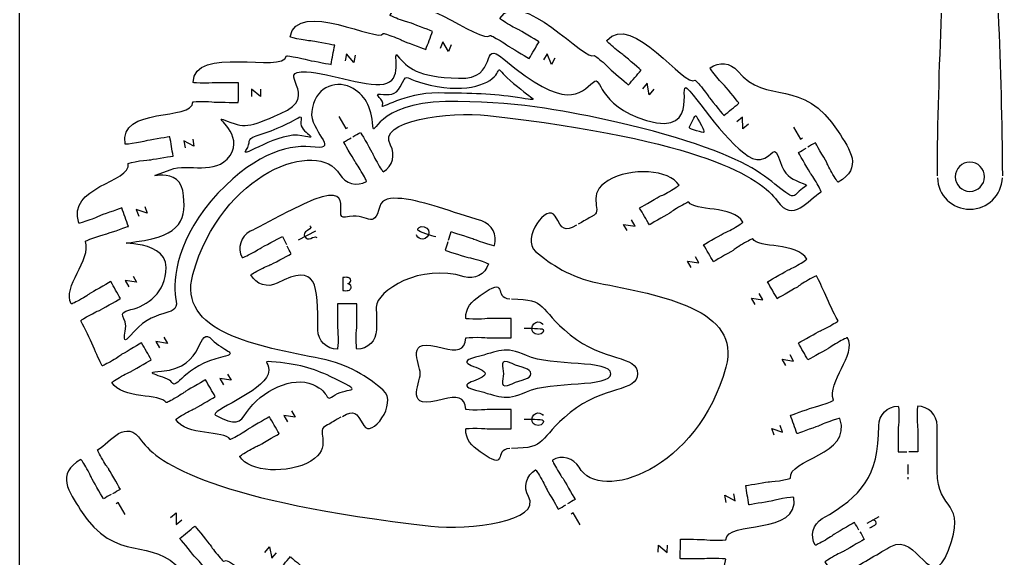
# Model space of a CAD drawing. Extents: x 0 to 300, y 0 to 300.
# Drawn here: x 0 to 151.4, y 109.7 to 192.6 of the extents above; entities that cross this region are included whole.
import ezdxf

# ---------------------------------------------------------------- set-up
doc = ezdxf.new("R2010")
doc.units = 0
doc.header["$MEASUREMENT"] = 0
doc.layers.add('DEFAULT', color=7, linetype='CONTINUOUS')

msp = doc.modelspace()

# ---------------------------------------------------------------- linework, layer by layer
at = {"layer": 'DEFAULT', "color": 1}
msp.add_lwpolyline([(0, 5.25), (0, 294.95)], dxfattribs=at)
at = {"layer": 'DEFAULT', "color": 250}
for points in [[(66.46, 188.7), (66.07, 187.67), (65.16, 189.19), (64.76, 188.15)], [(51.69, 187.09), (51.49, 186), (50.32, 187.34), (50.12, 186.24)], [(82.45, 186.63), (81.89, 185.68), (81.25, 187.34), (80.68, 186.38)], [(37.11, 181.86), (37.1, 180.75), (35.72, 181.87), (35.71, 180.75)], [(97.69, 181.87), (96.97, 181.03), (96.64, 182.78), (95.91, 181.93)], [(49.15, 177.65), (50.22, 175.81), (50.54, 175.99)], [(112.23, 176.51), (111.37, 175.8), (111.34, 177.58), (110.48, 176.87)], [(119.2, 176.05), (120.27, 174.2), (120.58, 174.39)], [(26.66, 174.18), (26.84, 173.09), (25.28, 173.95), (25.47, 172.85)], [(19.27, 163.83), (19.63, 162.79), (17.95, 163.37), (18.33, 162.32)], [(93.58, 160.11), (93.02, 161.06), (94.78, 160.8), (94.22, 161.77)], [(42.97, 158.69), (45.63, 160.08)], [(103.43, 154.43), (102.87, 155.39), (104.63, 155.13), (104.07, 156.09)], [(17.48, 153.11), (18.02, 152.15), (16.27, 152.43), (16.81, 151.45)], [(113.27, 148.74), (112.71, 149.7), (114.47, 149.44), (113.91, 150.41)], [(22.19, 143.71), (22.75, 142.76), (20.99, 143.02), (21.55, 142.05)], [(117.98, 139.35), (117.44, 140.31), (119.2, 140.03), (118.65, 141)], [(32.03, 138.03), (32.59, 137.07), (30.83, 137.33), (31.39, 136.36)], [(41.89, 132.35), (42.44, 131.39), (40.68, 131.65), (41.24, 130.69)], [(116.19, 128.62), (115.83, 129.67), (117.51, 129.09), (117.14, 130.14)], [(136.81, 124.1), (136.81, 122.64)], [(136.81, 122.18), (136.81, 121.86)], [(108.81, 118.28), (108.62, 119.37), (110.18, 118.51), (109.99, 119.61)], [(16.26, 116.41), (15.19, 118.25), (14.88, 118.07)], [(23.24, 115.95), (24.09, 116.65), (24.12, 114.88), (24.98, 115.59)], [(86.31, 114.81), (85.24, 116.65), (84.92, 116.46)], [(130.55, 115.07), (132.4, 116.13)], [(37.77, 110.59), (38.49, 111.43), (38.83, 109.68), (39.55, 110.53)], [(98.35, 110.6), (98.37, 111.71), (99.74, 110.59), (99.76, 111.7)]]:
    msp.add_lwpolyline(points, dxfattribs=at)
at = {"layer": 'DEFAULT', "color": 1}
for points, knots in [([(141.35, 168.55), (141.36, 185.17), (142.6, 201.78), (142.6, 218.4), (142.6, 235.02), (143.84, 251.64), (143.85, 268.25)], [0, 0, 0, 0, 1, 1, 1, 2, 2, 2, 2]), ([(148.85, 268.25), (148.86, 251.64), (150.1, 235.02), (150.1, 218.4), (150.1, 201.78), (151.34, 185.17), (151.35, 168.55)], [0, 0, 0, 0, 1, 1, 1, 2, 2, 2, 2]), ([(49.45, 131.38), (47.79, 130.41), (48.44, 130.79), (46.98, 129.95), (45.7, 129.2), (48.25, 126.7), (44.83, 124.64), (41.41, 122.59), (35.34, 122.9), (33.91, 125.36), (33.89, 125.41), (34.54, 125.84), (35.38, 126.32), (36.21, 126.81), (36.79, 127.02), (36.94, 127.11), (37.7, 127.55), (39.97, 128.86), (39.97, 128.86), (39.47, 129.73), (38.97, 130.6), (38.47, 131.46), (38.47, 131.46), (36.2, 130.15), (35.44, 129.71), (35.29, 129.62), (34.81, 129.23), (33.98, 128.75), (33.14, 128.26), (32.44, 127.91), (32.41, 127.96), (31.6, 129.4), (25.56, 128.44), (24.06, 131.04), (24.03, 131.09), (24.69, 131.52), (25.53, 132), (26.36, 132.48), (26.94, 132.7), (27.09, 132.79), (27.85, 133.23), (30.12, 134.54), (30.12, 134.54), (29.62, 135.41), (29.12, 136.27), (28.62, 137.14), (28.62, 137.14), (26.35, 135.83), (25.59, 135.39), (25.44, 135.3), (24.96, 134.91), (24.12, 134.42), (23.29, 133.94), (22.59, 133.59), (22.56, 133.64), (21.74, 135.08), (15.72, 134.13), (14.22, 136.72), (14.19, 136.77), (14.85, 137.2), (15.68, 137.69), (16.52, 138.17), (17.1, 138.39), (17.25, 138.47), (18, 138.92), (20.28, 140.23), (20.28, 140.23), (19.78, 141.09), (19.28, 141.96), (18.78, 142.82), (18.78, 142.82), (16.5, 141.51), (15.75, 141.07), (15.59, 140.99), (15.12, 140.59), (14.28, 140.11), (13.44, 139.63), (12.74, 139.28), (12.72, 139.32), (11.9, 140.77), (10.89, 143.6), (9.42, 146.21), (9.39, 146.26), (10.05, 146.68), (10.9, 147.16), (11.74, 147.63), (12.32, 147.84), (12.47, 147.93), (13.23, 148.36), (15.52, 149.65), (15.52, 149.65), (15.03, 150.52), (14.54, 151.39), (14.05, 152.26), (14.05, 152.26), (11.76, 150.97), (11, 150.55), (10.85, 150.46), (10.37, 150.07), (9.52, 149.6), (8.68, 149.13), (7.98, 148.78), (7.95, 148.83), (6.48, 151.44), (11.12, 155.61), (10.13, 158.45), (10.11, 158.5), (10.84, 158.8), (11.75, 159.12), (12.66, 159.44), (13.27, 159.55), (13.43, 159.61), (14.26, 159.9), (16.74, 160.76), (16.74, 160.76), (16.41, 161.71), (16.07, 162.65), (15.74, 163.6), (15.74, 163.6), (13.27, 162.72), (12.44, 162.44), (12.27, 162.38), (11.74, 162.08), (10.82, 161.76), (9.91, 161.44), (9.16, 161.22), (9.14, 161.27), (7.15, 166.94), (17.21, 167.49), (16.73, 170.45), (16.73, 170.51), (17.49, 170.68), (18.44, 170.83), (19.39, 170.99), (20.01, 170.99), (20.18, 171.02), (21.04, 171.16), (23.63, 171.59), (23.63, 171.59), (23.47, 172.58), (23.31, 173.56), (23.14, 174.55), (23.14, 174.55), (20.55, 174.12), (19.69, 173.98), (19.52, 173.95), (18.94, 173.76), (17.98, 173.6), (17.03, 173.44), (16.25, 173.36), (16.24, 173.41), (15.26, 179.33), (26.65, 176.91), (26.68, 179.92), (26.68, 179.97), (27.47, 180.01), (28.43, 179.99), (29.4, 179.98), (30.01, 179.88), (30.18, 179.88), (31.06, 179.87), (33.68, 179.83), (33.68, 179.83), (33.69, 180.84), (33.7, 181.84), (33.72, 182.84), (33.72, 182.84), (31.09, 182.86), (30.22, 182.88), (30.04, 182.88), (29.43, 182.78), (28.46, 182.79), (27.5, 182.8), (26.72, 182.86), (26.72, 182.91), (26.78, 188.72), (40.57, 184.24), (41.09, 186.99), (41.1, 187.04), (41.87, 186.94), (42.82, 186.76), (43.77, 186.58), (44.35, 186.37), (44.53, 186.34), (45.38, 186.18), (47.97, 185.69), (47.97, 185.69), (48.15, 186.67), (48.33, 187.66), (48.52, 188.64), (48.52, 188.64), (45.94, 189.12), (45.08, 189.29), (44.91, 189.32), (44.29, 189.33), (43.34, 189.51), (42.4, 189.69), (41.64, 189.87), (41.64, 189.93), (42.75, 195.83), (55.47, 188.87), (55.99, 190.45), (56.02, 190.5), (56.76, 190.26), (57.67, 189.92), (58.57, 189.58), (59.11, 189.27), (59.27, 189.21), (60.09, 188.9), (62.55, 187.98), (62.55, 187.98), (62.9, 188.91), (63.25, 189.85), (63.6, 190.78), (63.6, 190.78), (61.15, 191.71), (60.33, 192.02), (60.16, 192.08), (59.56, 192.2), (58.65, 192.54), (57.75, 192.88), (57.04, 193.2), (57.05, 193.25), (59.17, 198.87), (71.41, 188.41), (72.45, 190.16), (72.48, 190.21), (73.17, 189.85), (74, 189.36), (74.84, 188.87), (75.31, 188.47), (75.46, 188.38), (76.21, 187.93), (78.47, 186.59), (78.47, 186.59), (78.98, 187.45), (79.49, 188.32), (80, 189.18), (80, 189.18), (77.74, 190.51), (76.99, 190.96), (76.84, 191.05), (76.27, 191.27), (75.43, 191.77), (74.6, 192.26), (73.95, 192.7), (73.98, 192.74), (77.03, 197.91), (87.36, 185.8), (88.46, 187.08), (88.49, 187.13), (89.11, 186.65), (89.85, 186.02), (90.58, 185.39), (90.98, 184.92), (91.11, 184.8), (91.78, 184.23), (93.77, 182.53), (93.77, 182.53), (94.42, 183.28), (95.07, 184.04), (95.72, 184.8), (95.72, 184.8), (93.73, 186.51), (93.06, 187.08), (92.93, 187.19), (92.4, 187.51), (91.67, 188.15), (90.94, 188.77), (90.37, 189.32), (90.41, 189.36), (94.32, 193.91), (102.45, 181.94), (104.03, 183.24), (104.07, 183.28), (104.61, 182.7), (105.22, 181.95), (105.84, 181.2), (106.14, 180.67), (106.25, 180.54), (106.81, 179.86), (108.47, 177.83), (108.47, 177.83), (109.25, 178.46), (110.02, 179.1), (110.79, 179.73), (110.79, 179.73), (109.13, 181.76), (108.57, 182.44), (108.46, 182.57), (108, 182.98), (107.38, 183.73), (106.77, 184.48), (106.31, 185.11), (106.35, 185.14), (107.64, 186.18), (109.53, 185.97), (110.57, 184.68), (115.01, 179.27), (120.59, 183.91), (126.07, 175.36), (127.89, 172.53), (129.93, 169.81), (126.05, 167.56), (126, 167.54), (125.57, 168.19), (125.09, 169.03), (124.6, 169.87), (124.38, 170.45), (124.3, 170.6), (123.86, 171.35), (122.55, 173.63), (122.55, 173.63), (122.16, 173.4), (121.77, 173.18), (121.38, 172.95)], [0, 0, 0, 0, 1, 1, 1, 2, 2, 2, 3, 3, 3, 4, 4, 4, 5, 5, 5, 6, 6, 6, 14.498947, 14.498947, 14.498947, 15.498947, 15.498947, 15.498947, 16.498947, 16.498947, 16.498947, 17.498947, 17.498947, 17.498947, 18.498947, 18.498947, 18.498947, 19.498947, 19.498947, 19.498947, 20.498947, 20.498947, 20.498947, 21.498947, 21.498947, 21.498947, 30.006555, 30.006555, 30.006555, 31.006555, 31.006555, 31.006555, 32.006555, 32.006555, 32.006555, 33.006555, 33.006555, 33.006555, 34.006555, 34.006555, 34.006555, 35.006555, 35.006555, 35.006555, 36.006555, 36.006555, 36.006555, 37.006555, 37.006555, 37.006555, 45.510507, 45.510507, 45.510507, 46.510507, 46.510507, 46.510507, 47.510507, 47.510507, 47.510507, 48.510507, 48.510507, 48.510507, 49.510507, 49.510507, 49.510507, 50.510507, 50.510507, 50.510507, 51.510507, 51.510507, 51.510507, 52.510507, 52.510507, 52.510507, 61.013272, 61.013272, 61.013272, 62.013272, 62.013272, 62.013272, 63.013272, 63.013272, 63.013272, 64.013272, 64.013272, 64.013272, 65.013272, 65.013272, 65.013272, 66.013272, 66.013272, 66.013272, 67.013272, 67.013272, 67.013272, 68.013272, 68.013272, 68.013272, 76.524047, 76.524047, 76.524047, 77.524047, 77.524047, 77.524047, 78.524047, 78.524047, 78.524047, 79.524047, 79.524047, 79.524047, 80.524047, 80.524047, 80.524047, 81.524047, 81.524047, 81.524047, 82.524047, 82.524047, 82.524047, 83.524047, 83.524047, 83.524047, 92.028411, 92.028411, 92.028411, 93.028411, 93.028411, 93.028411, 94.028411, 94.028411, 94.028411, 95.028411, 95.028411, 95.028411, 96.028411, 96.028411, 96.028411, 97.028411, 97.028411, 97.028411, 98.028411, 98.028411, 98.028411, 99.028411, 99.028411, 99.028411, 107.538998, 107.538998, 107.538998, 108.538998, 108.538998, 108.538998, 109.538998, 109.538998, 109.538998, 110.538998, 110.538998, 110.538998, 111.538998, 111.538998, 111.538998, 112.538998, 112.538998, 112.538998, 113.538998, 113.538998, 113.538998, 114.538998, 114.538998, 114.538998, 123.045143, 123.045143, 123.045143, 124.045143, 124.045143, 124.045143, 125.045143, 125.045143, 125.045143, 126.045143, 126.045143, 126.045143, 127.045143, 127.045143, 127.045143, 128.045143, 128.045143, 128.045143, 129.045143, 129.045143, 129.045143, 130.045143, 130.045143, 130.045143, 138.551705, 138.551705, 138.551705, 139.551705, 139.551705, 139.551705, 140.551705, 140.551705, 140.551705, 141.551705, 141.551705, 141.551705, 142.551705, 142.551705, 142.551705, 143.551705, 143.551705, 143.551705, 144.551705, 144.551705, 144.551705, 145.551705, 145.551705, 145.551705, 154.061582, 154.061582, 154.061582, 155.061582, 155.061582, 155.061582, 156.061582, 156.061582, 156.061582, 157.061582, 157.061582, 157.061582, 158.061582, 158.061582, 158.061582, 159.061582, 159.061582, 159.061582, 160.061582, 160.061582, 160.061582, 161.061582, 161.061582, 161.061582, 169.564176, 169.564176, 169.564176, 170.564176, 170.564176, 170.564176, 171.564176, 171.564176, 171.564176, 172.564176, 172.564176, 172.564176, 173.564176, 173.564176, 173.564176, 174.564176, 174.564176, 174.564176, 175.564176, 175.564176, 175.564176, 176.564176, 176.564176, 176.564176, 185.062234, 185.062234, 185.062234, 186.062234, 186.062234, 186.062234, 187.062234, 187.062234, 187.062234, 188.062234, 188.062234, 188.062234, 189.062234, 189.062234, 189.062234, 190.062234, 190.062234, 190.062234, 191.062234, 191.062234, 191.062234, 192.062234, 192.062234, 192.062234, 193.062234, 193.062234, 193.062234, 194.062234, 194.062234, 194.062234, 197.883778, 197.883778, 197.883778, 197.883778]), ([(51.33, 174.56), (51.72, 174.78), (52.11, 175.01), (52.5, 175.23), (52.5, 175.23), (53.81, 172.96), (54.25, 172.2), (54.34, 172.05), (54.56, 171.47), (55.04, 170.63), (55.53, 169.8), (55.96, 169.14), (56, 169.17), (57.44, 170), (57.93, 171.83), (57.1, 173.27), (54.9, 177.08), (66.23, 178.5), (72.12, 177.83), (105.15, 174.09), (114.18, 168.23), (116.67, 164.69), (119.16, 161.14), (121.38, 164.87), (123.45, 166.07), (123.5, 166.09), (123.15, 166.79), (122.66, 167.63), (122.18, 168.47), (121.79, 168.94), (121.7, 169.1), (121.26, 169.85), (119.95, 172.13), (119.95, 172.13), (120.34, 172.35), (120.73, 172.58), (121.12, 172.8)], [0, 0, 0, 0, 3.821544, 3.821544, 3.821544, 4.821544, 4.821544, 4.821544, 5.821544, 5.821544, 5.821544, 6.821544, 6.821544, 6.821544, 7.821544, 7.821544, 7.821544, 8.821544, 8.821544, 8.821544, 9.821544, 9.821544, 9.821544, 10.821544, 10.821544, 10.821544, 11.821544, 11.821544, 11.821544, 12.821544, 12.821544, 12.821544, 13.821544, 13.821544, 13.821544, 17.651753, 17.651753, 17.651753, 17.651753]), ([(49.71, 131.52), (51.58, 132.58), (51.83, 132.17), (52.99, 130.1), (54.17, 127.99), (58.31, 133.56), (56.01, 135.55), (53.7, 137.54), (50.55, 139.58), (46.46, 140.38), (36.53, 142.33), (24.23, 144.46), (26.68, 153.38), (31.01, 169.11), (46.04, 174.42), (49.31, 168.76), (50.14, 167.33), (51.97, 166.84), (53.41, 167.67), (53.45, 167.7), (53.1, 168.39), (52.62, 169.23), (52.13, 170.07), (51.74, 170.55), (51.66, 170.7), (51.22, 171.46), (49.9, 173.73), (49.9, 173.73), (50.29, 173.95), (50.68, 174.18), (51.07, 174.41)], [0, 0, 0, 0, 1, 1, 1, 2, 2, 2, 3, 3, 3, 4, 4, 4, 5, 5, 5, 6, 6, 6, 7, 7, 7, 8, 8, 8, 9, 9, 9, 12.826552, 12.826552, 12.826552, 12.826552]), ([(14.08, 119.51), (13.69, 119.28), (13.3, 119.06), (12.91, 118.83), (12.91, 118.83), (11.6, 121.1), (11.16, 121.86), (11.08, 122.01), (10.86, 122.59), (10.37, 123.43), (9.89, 124.26), (9.46, 124.92), (9.41, 124.89), (5.53, 122.65), (7.57, 119.93), (9.39, 117.1), (14.87, 108.55), (20.45, 113.19), (24.89, 107.78), (25.93, 106.48), (27.81, 106.28), (29.11, 107.31), (29.15, 107.35), (28.69, 107.98), (28.08, 108.73), (27.46, 109.48), (27, 109.89), (26.89, 110.02), (26.33, 110.7), (24.67, 112.73), (24.67, 112.73), (25.44, 113.36), (26.21, 113.99), (26.99, 114.63), (26.99, 114.63), (28.65, 112.6), (29.21, 111.92), (29.32, 111.79), (29.62, 111.25), (30.24, 110.51), (30.85, 109.76), (31.38, 109.18), (31.43, 109.22), (33.01, 110.51), (41.14, 98.54), (45.05, 103.1), (45.09, 103.14), (44.52, 103.68), (43.79, 104.31), (43.05, 104.94), (42.53, 105.26), (42.4, 105.38), (41.73, 105.95), (39.74, 107.66), (39.74, 107.66), (40.39, 108.41), (41.04, 109.17), (41.69, 109.93), (41.69, 109.93), (43.68, 108.22), (44.35, 107.65), (44.48, 107.54), (44.88, 107.07), (45.61, 106.44), (46.35, 105.81), (46.97, 105.33), (47, 105.37), (48.1, 106.65), (58.43, 94.55), (61.48, 99.71), (61.51, 99.76), (60.86, 100.2), (60.03, 100.69), (59.19, 101.19), (58.62, 101.41), (58.47, 101.5), (57.72, 101.94), (55.46, 103.28), (55.46, 103.28), (55.97, 104.14), (56.48, 105), (56.99, 105.86), (56.99, 105.86), (59.25, 104.52), (60, 104.08), (60.15, 103.99), (60.62, 103.59), (61.46, 103.1), (62.29, 102.61), (62.98, 102.25), (63.01, 102.29), (64.05, 104.05), (76.29, 93.59), (78.41, 99.2), (78.42, 99.26), (77.71, 99.57), (76.81, 99.92), (75.9, 100.25), (75.3, 100.38), (75.13, 100.44), (74.31, 100.75), (71.86, 101.67), (71.86, 101.67), (72.21, 102.61), (72.56, 103.54), (72.91, 104.48), (72.91, 104.48), (75.37, 103.55), (76.19, 103.25), (76.35, 103.18), (76.89, 102.88), (77.79, 102.54), (78.7, 102.19), (79.44, 101.96), (79.46, 102.01), (79.99, 103.58), (92.71, 96.63), (93.82, 102.53), (93.82, 102.58), (93.06, 102.77), (92.12, 102.95), (91.17, 103.13), (90.55, 103.14), (90.38, 103.17), (89.52, 103.33), (86.94, 103.82), (86.94, 103.82), (87.12, 104.8), (87.31, 105.78), (87.49, 106.77), (87.49, 106.77), (90.08, 106.28), (90.93, 106.12), (91.11, 106.09), (91.69, 105.88), (92.64, 105.7), (93.59, 105.52), (94.36, 105.42), (94.37, 105.47), (94.89, 108.21), (108.68, 103.73), (108.74, 109.54), (108.74, 109.6), (107.96, 109.65), (107, 109.66), (106.03, 109.67), (105.42, 109.58), (105.24, 109.58), (104.37, 109.59), (101.74, 109.62), (101.74, 109.62), (101.75, 110.62), (101.77, 111.62), (101.78, 112.62), (101.78, 112.62), (104.4, 112.59), (105.28, 112.58), (105.45, 112.58), (106.06, 112.47), (107.03, 112.46), (107.99, 112.45), (108.78, 112.49), (108.78, 112.54), (108.81, 115.54), (120.2, 113.13), (119.22, 119.05), (119.21, 119.1), (118.43, 119.02), (117.48, 118.86), (116.52, 118.7), (115.94, 118.5), (115.77, 118.48), (114.91, 118.33), (112.32, 117.91), (112.32, 117.91), (112.15, 118.89), (111.99, 119.88), (111.83, 120.87), (111.83, 120.87), (114.42, 121.29), (115.28, 121.44), (115.45, 121.47), (116.07, 121.47), (117.02, 121.62), (117.97, 121.78), (118.73, 121.95), (118.73, 122.01), (118.25, 124.97), (128.31, 125.52), (126.32, 131.18), (126.3, 131.24), (125.55, 131.02), (124.64, 130.7), (123.72, 130.37), (123.18, 130.08), (123.02, 130.02), (122.19, 129.73), (119.72, 128.86), (119.72, 128.86), (119.39, 129.81), (119.05, 130.75), (118.72, 131.69), (118.72, 131.69), (121.2, 132.56), (122.03, 132.85), (122.19, 132.91), (122.8, 133.02), (123.71, 133.34), (124.62, 133.66), (125.35, 133.96), (125.33, 134.01), (124.33, 136.84), (128.98, 141.01), (127.51, 143.63), (127.48, 143.67), (126.78, 143.33), (125.94, 142.86), (125.09, 142.38), (124.61, 142), (124.46, 141.91), (123.7, 141.48), (121.41, 140.2), (121.41, 140.2), (120.92, 141.07), (120.43, 141.94), (119.94, 142.81), (119.94, 142.81), (122.23, 144.1), (122.99, 144.53), (123.14, 144.61), (123.72, 144.82), (124.56, 145.3), (125.41, 145.77), (126.07, 146.19), (126.04, 146.24), (124.57, 148.86), (123.56, 151.69), (122.74, 153.14), (122.72, 153.18), (122.02, 152.83), (121.18, 152.35), (120.34, 151.86), (119.87, 151.47), (119.71, 151.38), (118.95, 150.95), (116.68, 149.63), (116.68, 149.63), (116.18, 150.5), (115.68, 151.36), (115.18, 152.23), (115.18, 152.23), (117.46, 153.54), (118.21, 153.98), (118.36, 154.07), (118.94, 154.29), (119.78, 154.77), (120.61, 155.26), (121.27, 155.69), (121.24, 155.73), (119.74, 158.33), (113.72, 157.38), (112.9, 158.82), (112.87, 158.87), (112.17, 158.52), (111.33, 158.03), (110.5, 157.55), (110.02, 157.16), (109.87, 157.07), (109.11, 156.63), (106.84, 155.32), (106.84, 155.32), (106.34, 156.18), (105.84, 157.05), (105.34, 157.92), (105.34, 157.92), (107.61, 159.23), (108.37, 159.67), (108.52, 159.75), (109.1, 159.97), (109.93, 160.46), (110.77, 160.94), (111.43, 161.37), (111.4, 161.42), (109.9, 164.02), (103.86, 163.05), (103.05, 164.5), (103.02, 164.55), (102.32, 164.2), (101.48, 163.71), (100.65, 163.23), (100.17, 162.83), (100.02, 162.75), (99.26, 162.31), (96.99, 161), (96.99, 161), (96.49, 161.86), (95.99, 162.73), (95.49, 163.59), (95.49, 163.59), (97.76, 164.91), (98.52, 165.35), (98.67, 165.43), (99.25, 165.65), (100.08, 166.13), (100.92, 166.62), (101.57, 167.05), (101.55, 167.1), (100.12, 169.55), (94.05, 169.87), (90.63, 167.82), (87.2, 165.76), (89.76, 163.25), (88.47, 162.51), (87.02, 161.67), (87.67, 162.04), (86.01, 161.08)], [0, 0, 0, 0, 3.830209, 3.830209, 3.830209, 4.830209, 4.830209, 4.830209, 5.830209, 5.830209, 5.830209, 6.830209, 6.830209, 6.830209, 7.830209, 7.830209, 7.830209, 8.830209, 8.830209, 8.830209, 9.830209, 9.830209, 9.830209, 10.830209, 10.830209, 10.830209, 11.830209, 11.830209, 11.830209, 12.830209, 12.830209, 12.830209, 21.328267, 21.328267, 21.328267, 22.328267, 22.328267, 22.328267, 23.328267, 23.328267, 23.328267, 24.328267, 24.328267, 24.328267, 25.328267, 25.328267, 25.328267, 26.328267, 26.328267, 26.328267, 27.328267, 27.328267, 27.328267, 28.328267, 28.328267, 28.328267, 36.830861, 36.830861, 36.830861, 37.830861, 37.830861, 37.830861, 38.830861, 38.830861, 38.830861, 39.830861, 39.830861, 39.830861, 40.830861, 40.830861, 40.830861, 41.830861, 41.830861, 41.830861, 42.830861, 42.830861, 42.830861, 43.830861, 43.830861, 43.830861, 52.340738, 52.340738, 52.340738, 53.340738, 53.340738, 53.340738, 54.340738, 54.340738, 54.340738, 55.340738, 55.340738, 55.340738, 56.340738, 56.340738, 56.340738, 57.340738, 57.340738, 57.340738, 58.340738, 58.340738, 58.340738, 59.340738, 59.340738, 59.340738, 67.8473, 67.8473, 67.8473, 68.8473, 68.8473, 68.8473, 69.8473, 69.8473, 69.8473, 70.8473, 70.8473, 70.8473, 71.8473, 71.8473, 71.8473, 72.8473, 72.8473, 72.8473, 73.8473, 73.8473, 73.8473, 74.8473, 74.8473, 74.8473, 83.353445, 83.353445, 83.353445, 84.353445, 84.353445, 84.353445, 85.353445, 85.353445, 85.353445, 86.353445, 86.353445, 86.353445, 87.353445, 87.353445, 87.353445, 88.353445, 88.353445, 88.353445, 89.353445, 89.353445, 89.353445, 90.353445, 90.353445, 90.353445, 98.864032, 98.864032, 98.864032, 99.864032, 99.864032, 99.864032, 100.864032, 100.864032, 100.864032, 101.864032, 101.864032, 101.864032, 102.864032, 102.864032, 102.864032, 103.864032, 103.864032, 103.864032, 104.864032, 104.864032, 104.864032, 105.864032, 105.864032, 105.864032, 114.368396, 114.368396, 114.368396, 115.368396, 115.368396, 115.368396, 116.368396, 116.368396, 116.368396, 117.368396, 117.368396, 117.368396, 118.368396, 118.368396, 118.368396, 119.368396, 119.368396, 119.368396, 120.368396, 120.368396, 120.368396, 121.368396, 121.368396, 121.368396, 129.879171, 129.879171, 129.879171, 130.879171, 130.879171, 130.879171, 131.879171, 131.879171, 131.879171, 132.879171, 132.879171, 132.879171, 133.879171, 133.879171, 133.879171, 134.879171, 134.879171, 134.879171, 135.879171, 135.879171, 135.879171, 136.879171, 136.879171, 136.879171, 145.381936, 145.381936, 145.381936, 146.381936, 146.381936, 146.381936, 147.381936, 147.381936, 147.381936, 148.381936, 148.381936, 148.381936, 149.381936, 149.381936, 149.381936, 150.381936, 150.381936, 150.381936, 151.381936, 151.381936, 151.381936, 152.381936, 152.381936, 152.381936, 160.885888, 160.885888, 160.885888, 161.885888, 161.885888, 161.885888, 162.885888, 162.885888, 162.885888, 163.885888, 163.885888, 163.885888, 164.885888, 164.885888, 164.885888, 165.885888, 165.885888, 165.885888, 166.885888, 166.885888, 166.885888, 167.885888, 167.885888, 167.885888, 176.393496, 176.393496, 176.393496, 177.393496, 177.393496, 177.393496, 178.393496, 178.393496, 178.393496, 179.393496, 179.393496, 179.393496, 180.393496, 180.393496, 180.393496, 181.393496, 181.393496, 181.393496, 182.393496, 182.393496, 182.393496, 183.393496, 183.393496, 183.393496, 191.892443, 191.892443, 191.892443, 192.892443, 192.892443, 192.892443, 193.892443, 193.892443, 193.892443, 194.892443, 194.892443, 194.892443, 195.892443, 195.892443, 195.892443, 196.892443, 196.892443, 196.892443, 197.892443, 197.892443, 197.892443, 197.892443]), ([(66.03, 158.65), (66.17, 159.08), (66.3, 159.51), (66.44, 159.95), (66.44, 159.95), (68.94, 159.16), (69.78, 158.89), (69.94, 158.84), (70.49, 158.56), (71.42, 158.27), (72.34, 157.98), (73.1, 157.78), (73.12, 157.84), (73.62, 159.42), (72.74, 161.1), (71.16, 161.6), (68.94, 162.31), (66.71, 163.01), (64.49, 163.71), (61.03, 164.8), (56, 166.1), (55.46, 163.84), (54.54, 159.96), (53.53, 163.05), (50.2, 162.19), (47.73, 161.55), (53.29, 169.24), (41.73, 163.23), (39.66, 162.15), (37.59, 161.08), (35.52, 160), (34.05, 159.24), (33.48, 157.43), (34.25, 155.96), (34.27, 155.91), (34.99, 156.23), (35.84, 156.68), (36.7, 157.12), (37.2, 157.49), (37.35, 157.57), (38.13, 157.98), (40.46, 159.19), (40.46, 159.19), (40.66, 158.79), (40.87, 158.39), (41.08, 157.99)], [0, 0, 0, 0, 3.835464, 3.835464, 3.835464, 4.835464, 4.835464, 4.835464, 5.835464, 5.835464, 5.835464, 6.835464, 6.835464, 6.835464, 7.835464, 7.835464, 7.835464, 27.681176, 27.681176, 27.681176, 28.681176, 28.681176, 28.681176, 29.681176, 29.681176, 29.681176, 30.681176, 30.681176, 30.681176, 50.51945, 50.51945, 50.51945, 51.51945, 51.51945, 51.51945, 52.51945, 52.51945, 52.51945, 53.51945, 53.51945, 53.51945, 54.51945, 54.51945, 54.51945, 58.348962, 58.348962, 58.348962, 58.348962]), ([(141.35, 168.25), (141.43, 165.56), (143.64, 163.4), (146.35, 163.4), (149.06, 163.4), (151.27, 165.56), (151.35, 168.25)], [0, 0, 0, 0, 1, 1, 1, 2, 2, 2, 2]), ([(85.75, 160.93), (83.88, 159.87), (83.63, 160.28), (82.47, 162.35), (81.29, 164.47), (77.15, 158.9), (79.45, 156.91), (81.76, 154.92), (84.91, 152.88), (89, 152.07), (98.93, 150.13), (111.23, 147.99), (108.78, 139.08), (104.45, 123.35), (89.42, 118.03), (86.15, 123.69), (85.32, 125.13), (83.49, 125.62), (82.05, 124.79), (82, 124.76), (82.36, 124.06), (82.84, 123.22), (83.33, 122.39), (83.72, 121.91), (83.8, 121.76), (84.24, 121), (85.56, 118.73), (85.56, 118.73), (85.17, 118.51), (84.78, 118.28), (84.39, 118.06)], [0, 0, 0, 0, 1, 1, 1, 2, 2, 2, 3, 3, 3, 4, 4, 4, 5, 5, 5, 6, 6, 6, 7, 7, 7, 8, 8, 8, 9, 9, 9, 12.821544, 12.821544, 12.821544, 12.821544]), ([(65.94, 158.37), (65.81, 157.94), (65.67, 157.51), (65.54, 157.08), (65.54, 157.08), (68.04, 156.29), (68.87, 156.03), (69.04, 155.98), (69.65, 155.89), (70.57, 155.6), (71.49, 155.31), (72.23, 155.03), (72.21, 154.98), (71.71, 153.39), (70.03, 152.52), (68.45, 153.02), (61.77, 155.13), (54.94, 150.84), (54.93, 148.35), (54.94, 147.18), (54.94, 146.02), (54.94, 144.85), (54.94, 143.19), (53.6, 141.85), (51.94, 141.85), (51.88, 141.85), (51.83, 142.63), (51.83, 143.6), (51.83, 144.57), (51.94, 145.18), (51.93, 145.35), (51.93, 146.23), (51.93, 148.85), (51.93, 148.85), (50.93, 148.85), (49.93, 148.85), (48.93, 148.85), (48.93, 148.85), (48.93, 146.23), (48.93, 145.35), (48.93, 145.18), (49.04, 144.57), (49.04, 143.6), (49.04, 142.66), (48.99, 141.89), (48.93, 141.85), (47.28, 141.85), (45.94, 143.19), (45.93, 144.85), (45.93, 151.85), (45.88, 155.24), (39.67, 152.02), (38.2, 151.25), (36.39, 151.82), (35.63, 153.29), (35.6, 153.34), (36.28, 153.75), (37.14, 154.19), (37.99, 154.64), (38.58, 154.83), (38.74, 154.91), (39.51, 155.31), (41.84, 156.52), (41.84, 156.52), (41.63, 156.92), (41.43, 157.32), (41.22, 157.73)], [0, 0, 0, 0, 3.826526, 3.826526, 3.826526, 4.826526, 4.826526, 4.826526, 5.826526, 5.826526, 5.826526, 6.826526, 6.826526, 6.826526, 7.826526, 7.826526, 7.826526, 8.826526, 8.826526, 8.826526, 18.749532, 18.749532, 18.749532, 19.749532, 19.749532, 19.749532, 20.749532, 20.749532, 20.749532, 21.749532, 21.749532, 21.749532, 22.749532, 22.749532, 22.749532, 31.256532, 31.256532, 31.256532, 32.256532, 32.256532, 32.256532, 33.256532, 33.256532, 33.256532, 34.26673, 34.26673, 34.26673, 35.26673, 35.26673, 35.26673, 36.26673, 36.26673, 36.26673, 37.26673, 37.26673, 37.26673, 38.26673, 38.26673, 38.26673, 39.26673, 39.26673, 39.26673, 40.26673, 40.26673, 40.26673, 44.105577, 44.105577, 44.105577, 44.105577]), ([(75.47, 126.58), (72.85, 126.45), (75.41, 122.88), (70.93, 126.06), (69.58, 127.01), (68.7, 127.93), (68.7, 129.59), (68.7, 129.65), (69.49, 129.69), (70.46, 129.69), (71.42, 129.69), (72.03, 129.59), (72.21, 129.59), (73.37, 129.59), (74.54, 129.59), (75.71, 129.59), (75.71, 130.59), (75.71, 131.59), (75.71, 132.59), (74.54, 132.59), (73.37, 132.59), (72.21, 132.59), (72.03, 132.59), (71.42, 132.49), (70.46, 132.49), (69.49, 132.49), (68.7, 132.54), (68.7, 132.59), (68.7, 134.56), (67.15, 134.72), (65.27, 134.17), (58.97, 132.32), (61.7, 136.46), (61.7, 138.09), (61.7, 139.72), (58.97, 143.86), (65.27, 142.01), (67.15, 141.46), (68.7, 141.62), (68.7, 143.59), (68.7, 143.64), (69.49, 143.69), (70.46, 143.69), (71.42, 143.69), (72.03, 143.59), (72.21, 143.59), (73.37, 143.59), (74.54, 143.59), (75.71, 143.59), (75.71, 144.59), (75.71, 145.59), (75.71, 146.59), (74.54, 146.59), (73.37, 146.59), (72.21, 146.59), (72.03, 146.59), (71.42, 146.49), (70.46, 146.49), (69.49, 146.49), (68.7, 146.53), (68.7, 146.59), (68.7, 148.25), (69.58, 149.17), (70.93, 150.13), (75.41, 153.3), (72.85, 149.73), (75.47, 149.6)], [0, 0, 0, 0, 1, 1, 1, 2, 2, 2, 3, 3, 3, 4, 4, 4, 13.92, 13.92, 13.92, 22.43, 22.43, 22.43, 32.35, 32.35, 32.35, 33.35, 33.35, 33.35, 34.35, 34.35, 34.35, 35.35, 35.35, 35.35, 36.35, 36.35, 36.35, 37.35, 37.35, 37.35, 38.35, 38.35, 38.35, 39.35, 39.35, 39.35, 40.35, 40.35, 40.35, 50.27, 50.27, 50.27, 58.78, 58.78, 58.78, 68.7, 68.7, 68.7, 69.7, 69.7, 69.7, 70.7, 70.7, 70.7, 71.7, 71.7, 71.7, 72.7, 72.7, 72.7, 72.7]), ([(75.77, 149.59), (81.39, 149.57), (79.73, 148.19), (84.77, 144.09), (89.98, 139.84), (95.17, 140.98), (95.17, 138.09), (95.17, 135.2), (89.98, 136.34), (84.77, 132.09), (79.73, 127.99), (81.39, 126.61), (75.77, 126.59)], [0, 0, 0, 0, 1, 1, 1, 2, 2, 2, 3, 3, 3, 4, 4, 4, 4]), ([(129.26, 114.02), (129.04, 114.41), (128.81, 114.8), (128.59, 115.19), (128.59, 115.19), (126.31, 113.88), (125.56, 113.44), (125.4, 113.35), (124.93, 112.96), (124.09, 112.47), (123.26, 111.99), (122.55, 111.64), (122.53, 111.68), (121.7, 113.12), (122.19, 114.95), (123.62, 115.78), (129.68, 119.29), (132.31, 122.18), (132.31, 130.08), (132.31, 131.74), (133.66, 133.08), (135.31, 133.08), (135.37, 133.08), (135.41, 132.29), (135.41, 131.33), (135.41, 130.36), (135.31, 129.75), (135.31, 129.58), (135.31, 128.41), (135.31, 127.24), (135.31, 126.08), (135.76, 126.08), (136.21, 126.08), (136.66, 126.08)], [0, 0, 0, 0, 3.826552, 3.826552, 3.826552, 4.826552, 4.826552, 4.826552, 5.826552, 5.826552, 5.826552, 6.826552, 6.826552, 6.826552, 7.826552, 7.826552, 7.826552, 8.826552, 8.826552, 8.826552, 9.826552, 9.826552, 9.826552, 10.826552, 10.826552, 10.826552, 11.826552, 11.826552, 11.826552, 21.746552, 21.746552, 21.746552, 25.566552, 25.566552, 25.566552, 25.566552]), ([(129.41, 113.76), (129.64, 113.37), (129.86, 112.98), (130.09, 112.59), (130.09, 112.59), (127.82, 111.28), (127.06, 110.84), (126.91, 110.75), (126.33, 110.53), (125.49, 110.05), (124.66, 109.57), (124, 109.14), (124.03, 109.09), (124.86, 107.65), (126.69, 107.16), (128.13, 107.99), (129.64, 108.87), (132.67, 110.62), (134.19, 111.49), (138.31, 113.88), (140.3, 103.81), (143.04, 110.91), (146.04, 118.7), (141.31, 116.69), (141.31, 123.08), (141.31, 125.41), (141.31, 127.74), (141.31, 130.08), (141.31, 131.74), (139.97, 133.08), (138.31, 133.08), (138.26, 133.08), (138.21, 132.29), (138.21, 131.33), (138.21, 130.36), (138.31, 129.75), (138.31, 129.58), (138.31, 128.41), (138.31, 127.24), (138.31, 126.08), (137.86, 126.08), (137.41, 126.08), (136.96, 126.08)], [0, 0, 0, 0, 3.826552, 3.826552, 3.826552, 4.826552, 4.826552, 4.826552, 5.826552, 5.826552, 5.826552, 6.826552, 6.826552, 6.826552, 7.826552, 7.826552, 7.826552, 8.826552, 8.826552, 8.826552, 9.826552, 9.826552, 9.826552, 10.826552, 10.826552, 10.826552, 30.676552, 30.676552, 30.676552, 31.676552, 31.676552, 31.676552, 32.676552, 32.676552, 32.676552, 33.676552, 33.676552, 33.676552, 43.596552, 43.596552, 43.596552, 47.426552, 47.426552, 47.426552, 47.426552]), ([(14.35, 119.66), (14.73, 119.88), (15.12, 120.11), (15.51, 120.33), (15.51, 120.33), (14.2, 122.6), (13.76, 123.36), (13.67, 123.51), (13.28, 123.99), (12.8, 124.83), (12.31, 125.67), (11.96, 126.36), (12.01, 126.39), (14.08, 127.59), (16.3, 131.32), (18.79, 127.77), (21.28, 124.23), (30.31, 118.37), (63.34, 114.63), (69.23, 113.96), (80.56, 115.38), (78.36, 119.19), (77.53, 120.62), (78.02, 122.46), (79.46, 123.29), (79.5, 123.32), (79.93, 122.66), (80.42, 121.82), (80.9, 120.99), (81.12, 120.41), (81.21, 120.26), (81.65, 119.5), (82.96, 117.23), (82.96, 117.23), (83.35, 117.45), (83.74, 117.68), (84.13, 117.9)], [0, 0, 0, 0, 3.821544, 3.821544, 3.821544, 4.821544, 4.821544, 4.821544, 5.821544, 5.821544, 5.821544, 6.821544, 6.821544, 6.821544, 7.821544, 7.821544, 7.821544, 8.821544, 8.821544, 8.821544, 9.821544, 9.821544, 9.821544, 10.821544, 10.821544, 10.821544, 11.821544, 11.821544, 11.821544, 12.821544, 12.821544, 12.821544, 13.821544, 13.821544, 13.821544, 17.65675, 17.65675, 17.65675, 17.65675])]:
    msp.add_open_spline(points, degree=3, knots=knots, dxfattribs=at)
at = {"layer": 'DEFAULT', "color": 5}
for points, knots in [([(120.12, 167.59), (118.65, 168.19), (117.86, 168.56), (117.12, 170.77), (116.09, 173.81), (116.23, 171.43), (114.08, 171.05), (111.22, 170.54), (105.7, 178.61), (103.21, 181.58), (100.72, 184.54), (105.52, 174.34), (96.56, 177.07), (88.74, 179.45), (89.72, 184.13), (88.37, 182.97), (86.29, 181.19), (84.22, 178.39), (74.55, 186.51), (70.67, 189.77), (74.07, 183.3), (67.6, 183.55), (61.12, 183.79), (59.83, 185.15), (58.21, 187.02), (57.39, 187.97), (59.03, 183.7), (56.56, 182.78), (54.18, 181.89), (47.73, 184.38), (44.19, 184.54), (38.88, 184.79), (46.74, 180.87), (40.18, 178.11), (35.03, 175.94), (34.89, 175.81), (31.34, 177.21), (29.89, 177.79), (34.62, 174.79), (32.4, 171.67), (30.1, 168.43), (26.06, 170.61), (23.19, 169.49), (17.13, 167.13), (24.36, 170.63), (25.11, 166.26), (25.86, 161.93), (24.96, 159.3), (18.02, 158.41), (12.5, 157.7), (22.56, 159.33), (22.56, 154.43), (22.56, 150.5), (19.63, 148.58), (17.14, 147.95), (14.51, 147.29), (16.73, 146.96), (16.27, 144.65), (15.85, 142.59), (16.36, 143.18), (17.52, 144.47), (21.38, 148.76), (24.84, 146.33), (24.02, 149.84), (23.45, 152.31), (24.35, 159.38), (30.54, 165.86), (36.8, 172.42), (41.83, 173.42), (45.52, 172.96), (49.21, 172.51), (44.65, 175.58), (44.98, 178.42), (45.4, 181.99), (48.41, 183.4), (50.96, 182.18), (53.2, 181.1), (54.15, 179.23), (54.4, 176.2), (54.57, 174.2), (54.81, 179.78), (65.61, 179.97), (75.78, 180.14), (83.98, 178.52), (89.84, 177.27), (101.02, 174.91), (108.98, 171.96), (112.75, 169.77), (116.54, 167.56), (118.65, 164.73), (119.5, 165.63), (121.15, 167.4), (121.96, 166.85), (120.12, 167.59)], [1, 1, 1, 1, 2, 2, 2, 3, 3, 3, 4, 4, 4, 5, 5, 5, 6, 6, 6, 7, 7, 7, 8, 8, 8, 9, 9, 9, 10, 10, 10, 11, 11, 11, 12, 12, 12, 13, 13, 13, 14, 14, 14, 15, 15, 15, 16, 16, 16, 17, 17, 17, 18, 18, 18, 19, 19, 19, 20, 20, 20, 21, 21, 21, 22, 22, 22, 23, 23, 23, 24, 24, 24, 25, 25, 25, 26, 26, 26, 27, 27, 27, 28, 28, 28, 29, 29, 29, 30, 30, 30, 31, 31, 31, 32, 32, 32, 32]), ([(31.28, 140.67), (33.97, 141.27), (31.28, 141.6), (29.67, 143.29), (27.29, 145.77), (28.71, 138.92), (21.87, 138.49), (18.08, 138.25), (22.88, 137.72), (23.44, 136.75), (24.18, 135.44), (25.18, 139.3), (31.28, 140.67)], [0, 0, 0, 0, 1, 1, 1, 2, 2, 2, 3, 3, 3, 4, 4, 4, 4]), ([(70.21, 135.57), (66.46, 136.54), (71.71, 137.09), (71.71, 138.09), (71.71, 139.09), (66.46, 139.65), (70.21, 140.61), (73.9, 141.56), (74.62, 142.42), (78.07, 140.87), (81.94, 139.14), (91.03, 140.29), (91.03, 138.09), (91.03, 135.9), (81.94, 137.05), (78.07, 135.31), (74.62, 133.77), (73.9, 134.62), (70.21, 135.57)], [0, 0, 0, 0, 1, 1, 1, 2, 2, 2, 3, 3, 3, 4, 4, 4, 5, 5, 5, 6, 6, 6, 6]), ([(38.77, 139.92), (42.72, 139.66), (45.35, 138.84), (47.8, 137.68), (53.78, 134.86), (50.5, 136.11), (48.59, 134.82), (46.68, 133.53), (48.18, 135.11), (45.15, 136.44), (42.12, 137.77), (37.19, 135.52), (34.95, 132.12), (33.91, 130.53), (33.25, 130.04), (30.16, 131.7), (29.04, 132.26), (37.46, 135.3), (38.25, 138.03), (38.77, 139.82), (37.13, 140.03), (38.77, 139.92)], [0, 0, 0, 0, 1, 1, 1, 2, 2, 2, 3, 3, 3, 4, 4, 4, 5, 5, 5, 6, 6, 6, 7, 7, 7, 7])]:
    msp.add_open_spline(points, degree=3, knots=knots, dxfattribs=at)
at = {"layer": 'DEFAULT', "color": 3}
for points, knots in [([(60.89, 183.17), (59.46, 183.64), (59.69, 184.39), (58.61, 182.24), (57.95, 180.92), (56.87, 180.97), (55.58, 181.11), (54.29, 181.26), (56.28, 180.22), (55.87, 179.39), (55.46, 178.56), (59.19, 181.38), (64.46, 181.3), (69.73, 181.22), (72.8, 181.19), (76.66, 180.58), (80.52, 179.97), (79.28, 180.05), (76.08, 182.75), (72.89, 185.45), (74.5, 185.26), (73.09, 183.8), (71.58, 182.23), (67.37, 181.03), (60.89, 183.17)], [0, 0, 0, 0, 1, 1, 1, 2, 2, 2, 3, 3, 3, 4, 4, 4, 5, 5, 5, 6, 6, 6, 7, 7, 7, 8, 8, 8, 8]), ([(36.45, 174.7), (34.7, 174.15), (35.84, 173.82), (34.83, 172.43), (33.83, 171.05), (40.14, 175.46), (43.46, 174.72), (46.78, 173.97), (43.03, 175.21), (43.29, 176.85), (43.59, 178.69), (43.29, 176.85), (36.45, 174.7)], [0, 0, 0, 0, 1, 1, 1, 2, 2, 2, 3, 3, 3, 4, 4, 4, 4]), ([(104.99, 176.29), (104.07, 177.94), (104.24, 178.32), (103.62, 177.02), (103, 175.72), (102.87, 175.95), (104.24, 175.49), (105.61, 175.03), (105.64, 175.11), (104.99, 176.29)], [0, 0, 0, 0, 1, 1, 1, 2, 2, 2, 3, 3, 3, 3]), ([(74.52, 138.09), (74.52, 139.03), (73.68, 140.67), (75.83, 139.65), (77.26, 138.97), (78.75, 138.96), (78.75, 138.09), (78.75, 137.22), (77.26, 137.22), (75.83, 136.54), (73.68, 135.52), (74.52, 137.16), (74.52, 138.09)], [0, 0, 0, 0, 1, 1, 1, 2, 2, 2, 3, 3, 3, 4, 4, 4, 4])]:
    msp.add_open_spline(points, degree=3, knots=knots, dxfattribs=at)
at = {"layer": 'DEFAULT', "color": 250}
for points, knots in [([(146.35, 166.15), (145.11, 166.15), (144.1, 167.16), (144.1, 168.4), (144.1, 169.65), (145.11, 170.65), (146.35, 170.65), (147.59, 170.65), (148.6, 169.65), (148.6, 168.4), (148.6, 167.16), (147.59, 166.15), (146.35, 166.15)], [0, 0, 0, 0, 1, 1, 1, 2, 2, 2, 3, 3, 3, 4, 4, 4, 4]), ([(44.7, 160.87), (44.88, 160.73), (45, 160.5), (44.32, 160.14), (43.88, 159.91), (43.75, 159.5), (43.91, 159.18), (44.08, 158.87), (44.52, 158.73), (44.86, 158.9), (45.2, 159.08), (45.58, 159.23), (45.75, 159.07)], [0, 0, 0, 0, 1, 1, 1, 2, 2, 2, 3, 3, 3, 4, 4, 4, 4]), ([(64.08, 159.13), (63.61, 159.28), (61.46, 159.93), (61.34, 160.17), (61.21, 160.41), (61.6, 160.9), (62.31, 160.68), (63.01, 160.46), (63.1, 159.92), (62.95, 159.45), (62.8, 158.98), (62.16, 158.71), (61.77, 158.83), (61.39, 158.95), (61.17, 159.25), (61.11, 159.47)], [0, 0, 0, 0, 1, 1, 1, 2, 2, 2, 3, 3, 3, 4, 4, 4, 5, 5, 5, 5]), ([(49.8, 152.88), (49.91, 152.9), (50.09, 152.92), (50.27, 152.92), (50.53, 152.92), (50.7, 152.87), (50.83, 152.77), (50.93, 152.69), (50.99, 152.57), (50.99, 152.41), (50.99, 152.22), (50.74, 152.05), (50.53, 151.97), (50.53, 151.97), (51.07, 151.76), (51.07, 151.46), (51.07, 151.28), (51, 151.15), (50.9, 151.05), (50.76, 150.92), (50.53, 150.86), (50.2, 150.86), (50.02, 150.86), (49.88, 150.88), (49.8, 150.89), (49.8, 151.55), (49.8, 152.21), (49.8, 152.88)], [5.635, 5.635, 5.635, 5.635, 6.635, 6.635, 6.635, 7.635, 7.635, 7.635, 8.635, 8.635, 8.635, 9.635, 9.635, 9.635, 10.635, 10.635, 10.635, 11.635, 11.635, 11.635, 12.635, 12.635, 12.635, 13.635, 13.635, 13.635, 19.27, 19.27, 19.27, 19.27]), ([(77.71, 145.08), (78.21, 145.08), (80.45, 145.1), (80.64, 144.91), (80.83, 144.72), (80.61, 144.13), (79.87, 144.13), (79.13, 144.13), (78.88, 144.62), (78.88, 145.11), (78.88, 145.6), (79.42, 146.05), (79.82, 146.05), (80.23, 146.05), (80.52, 145.83), (80.65, 145.64)], [0, 0, 0, 0, 1, 1, 1, 2, 2, 2, 3, 3, 3, 4, 4, 4, 5, 5, 5, 5]), ([(77.71, 131.08), (78.21, 131.08), (80.45, 131.1), (80.64, 130.91), (80.83, 130.72), (80.61, 130.13), (79.87, 130.13), (79.13, 130.13), (78.88, 130.62), (78.88, 131.11), (78.88, 131.6), (79.42, 132.05), (79.82, 132.05), (80.23, 132.05), (80.52, 131.83), (80.65, 131.64)], [0, 0, 0, 0, 1, 1, 1, 2, 2, 2, 3, 3, 3, 4, 4, 4, 5, 5, 5, 5]), ([(130.96, 114.36), (131.2, 114.5), (131.44, 114.64), (131.69, 114.78), (131.89, 114.89), (132.01, 115.08), (131.87, 115.33), (131.77, 115.5), (131.58, 115.57), (131.43, 115.55), (131.39, 115.55), (131.36, 115.53), (131.31, 115.5)], [0, 0, 0, 0, 2.363024, 2.363024, 2.363024, 3.363024, 3.363024, 3.363024, 4.363024, 4.363024, 4.363024, 5.363024, 5.363024, 5.363024, 5.363024])]:
    msp.add_open_spline(points, degree=3, knots=knots, dxfattribs=at)

doc.saveas('drawing.dxf')
